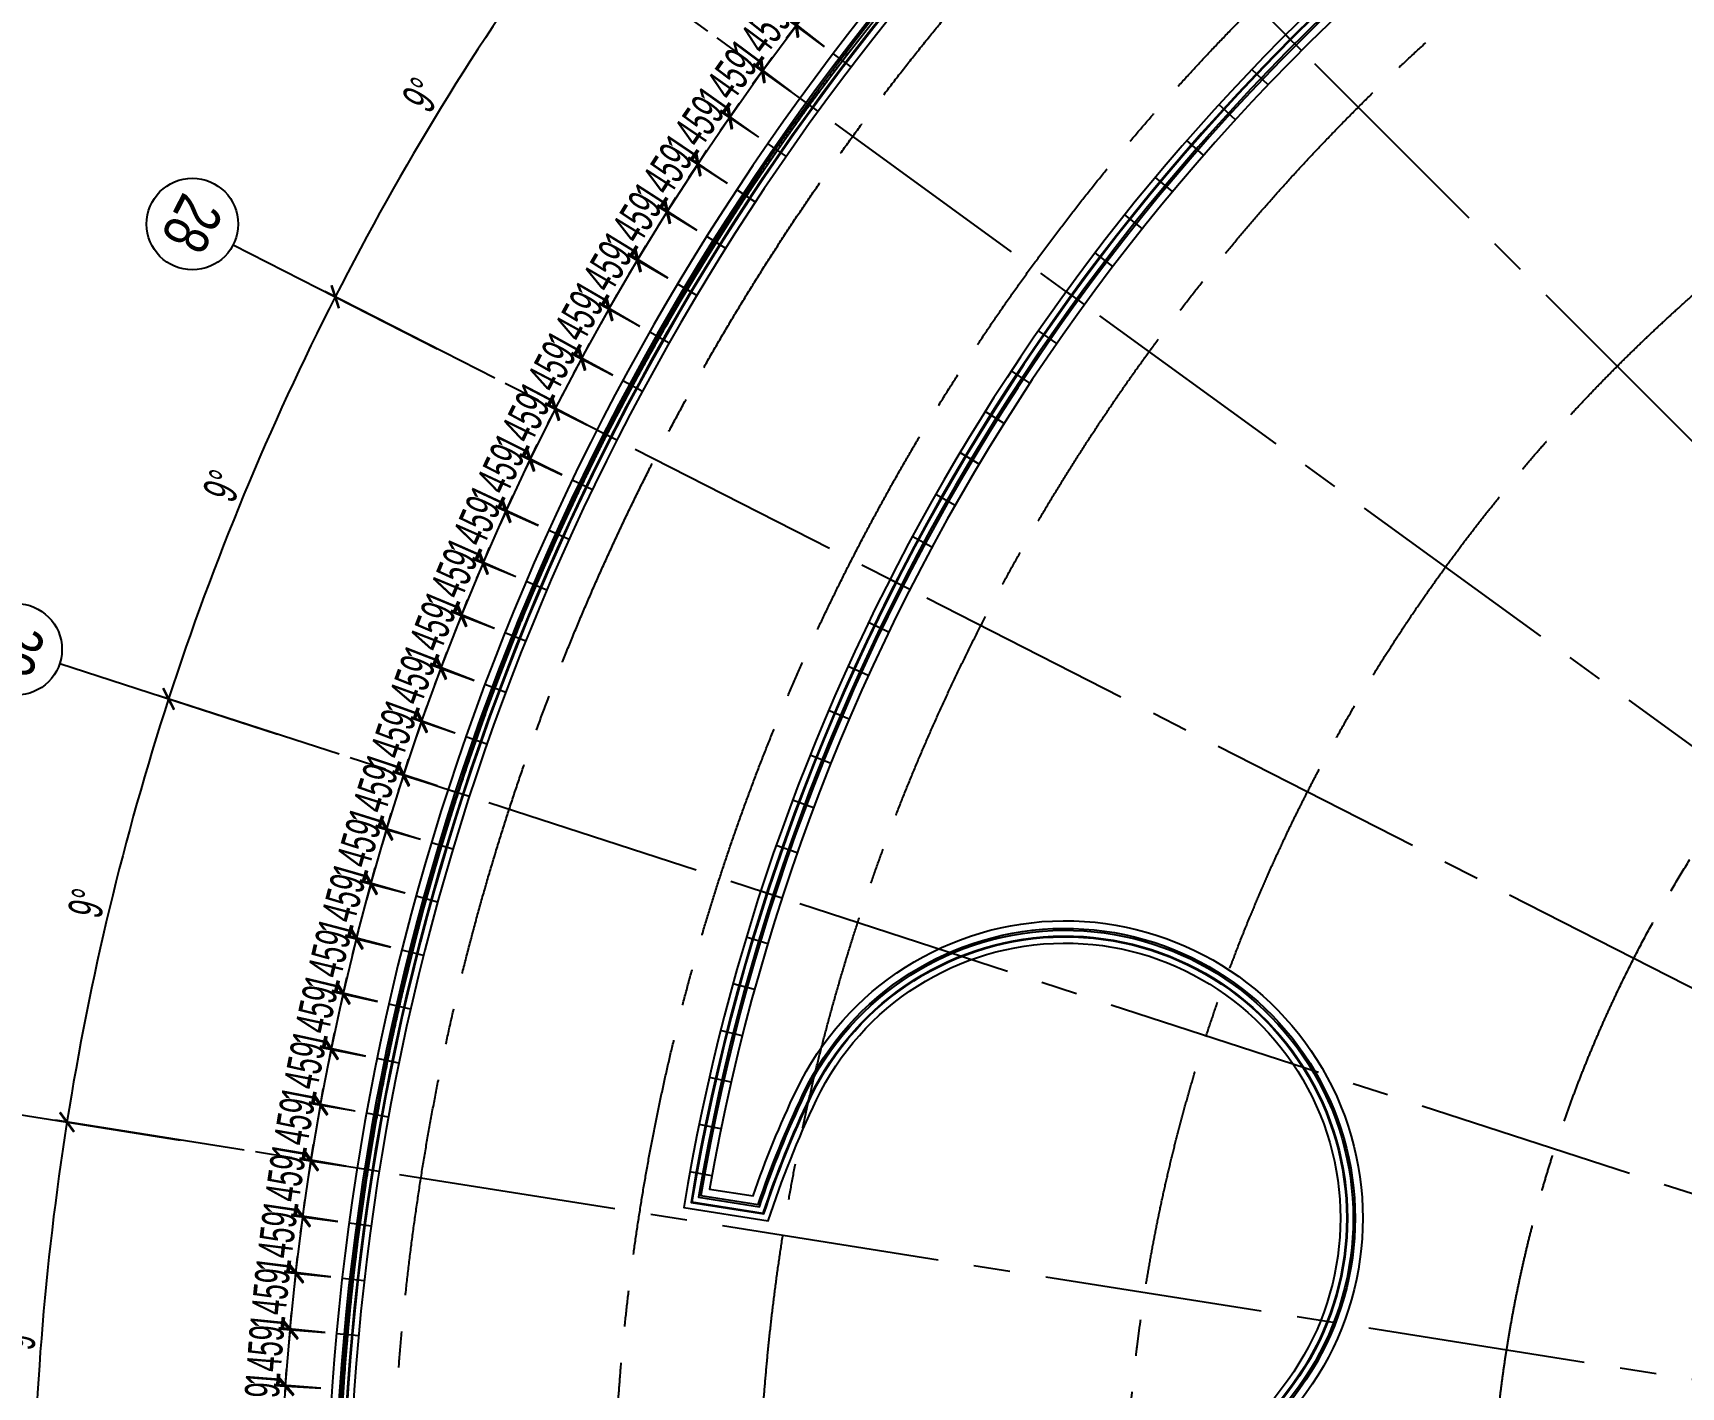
# Model space of a CAD drawing. Extents: x 104132 to 3338343, y -1228862 to 1409848.
# Drawn here: x 1172292 to 1215478, y 101156 to 136647 of the extents above; entities that cross this region are included whole.
import ezdxf
from ezdxf.enums import TextEntityAlignment as Align

# ---------------------------------------------------------------- set-up
doc = ezdxf.new("R2010")
doc.units = 0
doc.linetypes.add('CENTER', pattern=[50.8, 31.75, -6.35, 6.35, -6.35])
doc.linetypes.add('CENTER2', pattern=[28.575, 19.05, -3.175, 3.175, -3.175])
doc.layers.get('0').update_dxf_attribs({"color": 8})
doc.layers.get('Defpoints').update_dxf_attribs({"color": 8})
for name, color, linetype in [('#幕墙线-平面', 8, 'Continuous'), ('#标注', 8, 'Continuous'), ('#轴线', 8, 'CENTER2'), ('A-FLOR-UNDR', 8, 'Continuous'), ('DOTE', 8, 'CENTER')]:
    doc.layers.add(name, color=color, linetype=linetype)
doc.styles.add('JHZX', font='jrs.shx', dxfattribs={"width": 0.6, "bigfont": 'jhz.shx'})
doc.dimstyles.new('JZBZ-300', dxfattribs={"dimscale": 300, "dimtxt": 3, "dimasz": 1.5, "dimexe": 1, "dimexo": 1, "dimgap": 0.5, "dimtad": 1, "dimdec": 0, "dimdsep": 46, "dimtxsty": 'JHZX', "dimblk1": 'ARCHTICK', "dimblk2": 'ARCHTICK', "dimsah": 1, "dimcen": 0, "dimclrd": 1, "dimclre": 1, "dimclrt": 2, "dimadec": 3, "dimazin": 2, "dimtfac": 1, "dimtdec": 0, "dimtix": 1, "dimtmove": 0, "dimatfit": 3, "dimfxl": 1, "dimtolj": 1, "dimlwd": -1, "dimlwe": -1, "dimarcsym": 1})

# ---------------------------------------------------------------- blocks, each defined once
blk = doc.blocks.new('_ARCHTICK')
at = {"color": 0, "linetype": 'ByBlock', "const_width": 0.15}
blk.add_lwpolyline([(-0.5, -0.5), (0.5, 0.5)], dxfattribs=at)
blk = doc.blocks.new('*D30')
at = {"layer": '#标注', "color": 1, "ltscale": 300, "transparency": 16777216}
for p, q in [((523385, -99263), (519849, -95727)), ((516455, -107376), (512410, -104438))]:
    blk.add_line(p, q, dxfattribs=at)
blk.add_arc((571468, -147346), 72700, 135, 144, dxfattribs=at)
at = {"layer": 'Defpoints', "color": 0, "ltscale": 300, "transparency": 16777216}
for p in [(517441, -98700), (523597, -99475), (516697, -107553), (571468, -147346)]:
    blk.add_point(p, dxfattribs=at)
at = {"layer": '#标注', "color": 1, "ltscale": 300, "transparency": 16777216, "xscale": 450, "yscale": 450, "zscale": 450}
for p, rotation in [((520061, -95939), 44.99999999999975), ((512652, -104614), 233.9999999999976)]:
    blk.add_blockref('_ARCHTICK', p, dxfattribs=dict(at, rotation=rotation))
at = {"layer": '#标注', "color": 2, "ltscale": 300, "transparency": 16777216, "insert": (515730, -99741), "char_height": 900, "attachment_point": 5, "rotation": 49.5, "style": 'JHZX'}
blk.add_mtext('\\A1;9°', dxfattribs=at)
blk = doc.blocks.new('*D31')
at = {"layer": '#标注', "color": 1, "ltscale": 300, "transparency": 16777216}
for p, q in [((516455, -107376), (512410, -104438)), ((510879, -116475), (506424, -114205))]:
    blk.add_line(p, q, dxfattribs=at)
blk.add_arc((571468, -147346), 72700, 144, 153, dxfattribs=at)
at = {"layer": 'Defpoints', "color": 0, "ltscale": 300, "transparency": 16777216}
for p in [(510497, -107751), (516697, -107553), (511147, -116611), (571468, -147346)]:
    blk.add_point(p, dxfattribs=at)
at = {"layer": '#标注', "color": 1, "ltscale": 300, "transparency": 16777216, "xscale": 450, "yscale": 450, "zscale": 450}
for p, rotation in [((512652, -104614), 53.9999999999973), ((506692, -114341), 242.9999999999993)]:
    blk.add_blockref('_ARCHTICK', p, dxfattribs=dict(at, rotation=rotation))
at = {"layer": '#标注', "color": 2, "ltscale": 300, "transparency": 16777216, "insert": (508969, -109047), "char_height": 900, "attachment_point": 5, "rotation": 58.5, "style": 'JHZX'}
blk.add_mtext('\\A1;9°', dxfattribs=at)
blk = doc.blocks.new('*D32')
at = {"layer": '#标注', "color": 1, "ltscale": 300, "transparency": 16777216}
for p, q in [((510879, -116475), (506424, -114205)), ((506796, -126333), (502041, -124788))]:
    blk.add_line(p, q, dxfattribs=at)
blk.add_arc((571468, -147346), 72700, 153, 162, dxfattribs=at)
at = {"layer": 'Defpoints', "color": 0, "ltscale": 300, "transparency": 16777216}
for p in [(511147, -116611), (505053, -117776), (507081, -126425), (571468, -147346)]:
    blk.add_point(p, dxfattribs=at)
at = {"layer": '#标注', "color": 1, "ltscale": 300, "transparency": 16777216, "xscale": 450, "yscale": 450, "zscale": 450}
for p, rotation in [((506692, -114341), 62.99999999999964), ((502326, -124880), 251.9999999999995)]:
    blk.add_blockref('_ARCHTICK', p, dxfattribs=dict(at, rotation=rotation))
at = {"layer": '#标注', "color": 2, "ltscale": 300, "transparency": 16777216, "insert": (503747, -119295), "char_height": 900, "attachment_point": 5, "rotation": 67.5, "style": 'JHZX'}
blk.add_mtext('\\A1;9°', dxfattribs=at)
blk = doc.blocks.new('*D33')
at = {"layer": '#标注', "color": 1, "ltscale": 300, "transparency": 16777216}
for p, q in [((506796, -126333), (502041, -124788)), ((504305, -136708), (499367, -135926))]:
    blk.add_line(p, q, dxfattribs=at)
blk.add_arc((571468, -147346), 72700, 162, 171, dxfattribs=at)
at = {"layer": 'Defpoints', "color": 0, "ltscale": 300, "transparency": 16777216}
for p in [(507081, -126425), (501245, -128530), (504601, -136755), (571468, -147346)]:
    blk.add_point(p, dxfattribs=at)
at = {"layer": '#标注', "color": 1, "ltscale": 300, "transparency": 16777216, "xscale": 450, "yscale": 450, "zscale": 450}
for p, rotation in [((502326, -124880), 71.99999999999929), ((499663, -135973), 261.0000000000004)]:
    blk.add_blockref('_ARCHTICK', p, dxfattribs=dict(at, rotation=rotation))
at = {"layer": '#标注', "color": 2, "ltscale": 300, "transparency": 16777216, "insert": (500193, -130234), "char_height": 900, "attachment_point": 5, "rotation": 76.5, "style": 'JHZX'}
blk.add_mtext('\\A1;9°', dxfattribs=at)
blk = doc.blocks.new('*D34')
at = {"layer": '#标注', "color": 1, "ltscale": 300, "transparency": 16777216}
for p, q in [((504305, -136708), (499367, -135926)), ((503468, -147346), (498468, -147346))]:
    blk.add_line(p, q, dxfattribs=at)
blk.add_arc((571468, -147346), 72700, 171, 180, dxfattribs=at)
at = {"layer": 'Defpoints', "color": 0, "ltscale": 300, "transparency": 16777216}
for p in [(504601, -136755), (499166, -139747), (503768, -147346), (571468, -147346)]:
    blk.add_point(p, dxfattribs=at)
at = {"layer": '#标注', "color": 1, "ltscale": 300, "transparency": 16777216, "xscale": 450, "yscale": 450, "zscale": 450}
for p, rotation in [((499663, -135973), 81.00000000000038), ((498768, -147346), 270.0000000000004)]:
    blk.add_blockref('_ARCHTICK', p, dxfattribs=dict(at, rotation=rotation))
at = {"layer": '#标注', "color": 2, "ltscale": 300, "transparency": 16777216, "insert": (498394, -141595), "char_height": 900, "attachment_point": 5, "rotation": 85.5, "style": 'JHZX'}
blk.add_mtext('\\A1;9°', dxfattribs=at)
blk = doc.blocks.new('*U1046')
blk.add_line((0, -20), (0, 0))
blk.add_circle((0, -24), 4)
at = {"style": 'JHZX', "width": 0.75}
blk.add_attdef('AXES', text='', height=4, dxfattribs=at).set_placement((0, -24), align=Align.MIDDLE_CENTER)
blk = doc.blocks.new('QWEAFSD')
at = {"layer": '#幕墙线-平面', "ltscale": 300}
for p, q in [((133365, 526640), (132951, 527053)), ((132489, 525745), (132066, 526149)), ((131634, 524830), (131202, 525225)), ((130800, 523896), (130359, 524281)), ((129987, 522944), (129537, 523319)), ((129195, 521974), (128738, 522339)), ((128425, 520986), (127960, 521341)), ((127678, 519982), (127205, 520325)), ((126953, 518960), (126473, 519294)), ((126252, 517923), (125764, 518246)), ((125574, 516871), (125079, 517182)), ((124920, 515803), (124417, 516103)), ((124290, 514721), (123781, 515010)), ((123684, 513625), (123169, 513902)), ((123103, 512516), (122582, 512781)), ((122547, 511394), (122020, 511648)), ((122016, 510260), (121484, 510502)), ((121511, 509114), (120974, 509344)), ((121032, 507957), (120489, 508175)), ((120579, 506790), (120031, 506995)), ((120152, 505613), (119600, 505806)), ((119752, 504426), (119196, 504607)), ((119379, 503231), (118818, 503400)), ((119032, 502028), (118468, 502184)), ((118712, 500817), (118145, 500960)), ((118420, 499600), (117850, 499730)), ((118155, 498376), (117582, 498493)), ((117918, 497147), (117342, 497251))]:
    blk.add_line(p, q, dxfattribs=at)
for points in [[(121571, 526205), (121106, 526560)], [(120708, 525045), (120235, 525389)], [(119872, 523867), (119391, 524200)], [(119062, 522669), (118574, 522992)], [(118279, 521454), (117784, 521765)], [(117524, 520222), (117022, 520522)], [(116797, 518973), (116288, 519261)], [(116098, 517707), (115582, 517985)], [(115427, 516427), (114906, 516693)], [(114785, 515132), (114258, 515386)], [(114173, 513823), (113640, 514065)], [(113590, 512500), (113052, 512730)], [(113037, 511165), (112494, 511382)], [(112514, 509817), (111966, 510023)], [(112021, 508458), (111469, 508651)], [(111559, 507089), (111002, 507269)], [(111128, 505709), (110567, 505877)], [(110727, 504320), (110164, 504476)], [(110359, 502922), (109791, 503065)], [(110021, 501517), (109451, 501647)], [(109715, 500104), (109142, 500222)], [(109441, 498685), (108866, 498789)], [(109199, 497260), (108621, 497351)], [(108989, 495830), (108409, 495908)], [(108811, 494395), (108230, 494461)], [(108665, 492957), (108083, 493010)]]:
    blk.add_lwpolyline(points, dxfattribs=at)
at = {"layer": 'A-FLOR-UNDR', "ltscale": 5}
for points in [[(142563, 534067, 0.209087), (117856, 496800), (118994, 496620, -0.02773), (120130, 499389, -1.115363), (133321, 491235, 0.279733), (131721, 477631, -0.912771), (122385, 472291, -0.058278), (119409, 477812), (117856, 477566, 0.0596), (121675, 464873, 0.0596)], [(140707, 533329, 0.201979), (117370, 496452), (119278, 496150, -0.031036), (120509, 499208, -1.115363), (132990, 491494, 0.279733), (131339, 477456, -0.912771), (122729, 472531, -0.061447), (119678, 478280), (117370, 477915, 0.061505), (121290, 464705, 0.061505)], [(140719, 533312, 0.201886), (117393, 496468), (119264, 496172, -0.030877), (120491, 499216, -1.115363), (133005, 491481, 0.279733), (131357, 477465, -0.912771), (122713, 472520, -0.061294), (119665, 478258), (117393, 477898, 0.061415), (121309, 464713, 0.061415)], [(140833, 533148, 0.200948), (117624, 496634), (119129, 496396, -0.029292), (120310, 499303, -1.115363), (133163, 491358, 0.279733), (131539, 477548, -0.912771), (122549, 472405, -0.059776), (119537, 478035), (117624, 477732, 0.060511), (121492, 464793)], [(140357, 532874, 0.198644), (117567, 496593), (119162, 496340, -0.029686), (120355, 499281, -1.115363), (133124, 491389, 0.279733), (131494, 477527, -0.912771), (122590, 472434, -0.060154), (119569, 478091), (117567, 477774, 0.060737), (121446, 464773)], [(137102, 530812, 0.182509), (117180, 496315), (119391, 495965, -0.032362), (120658, 499137, -1.115363), (132859, 491595, 0.279733), (131189, 477388, -0.912771), (122865, 472626, -0.062718), (119784, 478464), (117180, 478052, 0.062246), (121139, 464639)]]:
    blk.add_lwpolyline(points, format="xyb", dxfattribs=at)
for radius, start, end in [(65000, 322.26362, 202.58664), (64800, 322.26362, 202.00419), (64750, 322.26362, 201.83199), (64600, 322.26362, 201.19687), (64580, 322.26362, 201.09026), (64415, 322.26362, 200.57143), (55800, 170.3839, 170.3872)]:
    blk.add_arc((172821, 487183), radius, start, end, dxfattribs=at)
blk = doc.blocks.new('*D279')
at = {"layer": '#标注', "color": 1, "ltscale": 300, "transparency": 16777216}
for p, q in [((321086, -295684), (321112, -295235)), ((322010, -295736), (320787, -295667)), ((321005, -297140), (321086, -295684)), ((321928, -297192), (320705, -297123)), ((321005, -297140), (320979, -297590))]:
    blk.add_line(p, q, dxfattribs=at)
at = {"layer": 'Defpoints', "color": 0, "ltscale": 300, "transparency": 16777216}
for p in [(321086, -295684), (322310, -295753), (322228, -297209)]:
    blk.add_point(p, dxfattribs=at)
at = {"layer": '#标注', "color": 1, "ltscale": 300, "transparency": 16777216, "xscale": 450, "yscale": 450, "zscale": 450}
for p, rotation in [((321086, -295684), 266.7857142856864), ((321005, -297140), 86.78571428568641)]:
    blk.add_blockref('_ARCHTICK', p, dxfattribs=dict(at, rotation=rotation))
at = {"layer": '#标注', "color": 2, "ltscale": 300, "transparency": 16777216, "insert": (320446, -296378), "char_height": 900, "attachment_point": 5, "rotation": 86.7857, "style": 'JHZX'}
blk.add_mtext('\\A1;1459', dxfattribs=at)
blk = doc.blocks.new('*D280')
at = {"layer": '#标注', "color": 1, "ltscale": 300, "transparency": 16777216}
for p, q in [((321203, -294202), (321238, -293754)), ((322125, -294275), (320904, -294179)), ((321088, -295657), (321203, -294202)), ((322011, -295729), (320789, -295633)), ((321088, -295657), (321053, -296105))]:
    blk.add_line(p, q, dxfattribs=at)
at = {"layer": 'Defpoints', "color": 0, "ltscale": 300, "transparency": 16777216}
for p in [(321203, -294202), (322424, -294299), (322310, -295753)]:
    blk.add_point(p, dxfattribs=at)
at = {"layer": '#标注', "color": 1, "ltscale": 300, "transparency": 16777216, "xscale": 450, "yscale": 450, "zscale": 450}
for p, rotation in [((321203, -294202), 265.4999999999882), ((321088, -295657), 85.49999999998828)]:
    blk.add_blockref('_ARCHTICK', p, dxfattribs=dict(at, rotation=rotation))
at = {"layer": '#标注', "color": 2, "ltscale": 300, "transparency": 16777216, "insert": (320547, -294882), "char_height": 900, "attachment_point": 5, "rotation": 85.5, "style": 'JHZX'}
blk.add_mtext('\\A1;1459', dxfattribs=at)
blk = doc.blocks.new('*D281')
at = {"layer": '#标注', "color": 1, "ltscale": 300, "transparency": 16777216}
for p, q in [((321352, -292724), (321398, -292276)), ((322273, -292817), (321054, -292694)), ((321205, -294175), (321352, -292724)), ((322126, -294268), (320907, -294145)), ((321205, -294175), (321160, -294623))]:
    blk.add_line(p, q, dxfattribs=at)
at = {"layer": 'Defpoints', "color": 0, "ltscale": 300, "transparency": 16777216}
for p in [(321352, -292724), (322571, -292847), (322424, -294299)]:
    blk.add_point(p, dxfattribs=at)
at = {"layer": '#标注', "color": 1, "ltscale": 300, "transparency": 16777216, "xscale": 450, "yscale": 450, "zscale": 450}
for p, rotation in [((321352, -292724), 264.2142857142666), ((321205, -294175), 84.21428571426664)]:
    blk.add_blockref('_ARCHTICK', p, dxfattribs=dict(at, rotation=rotation))
at = {"layer": '#标注', "color": 2, "ltscale": 300, "transparency": 16777216, "insert": (320682, -293389), "char_height": 900, "attachment_point": 5, "rotation": 84.2143, "style": 'JHZX'}
blk.add_mtext('\\A1;1459', dxfattribs=at)
blk = doc.blocks.new('*D282')
at = {"layer": '#标注', "color": 1, "ltscale": 300, "transparency": 16777216}
for p, q in [((321535, -291249), (321590, -290803)), ((322453, -291363), (321237, -291212)), ((321355, -292697), (321535, -291249)), ((322273, -292811), (321058, -292660)), ((321355, -292697), (321300, -293143))]:
    blk.add_line(p, q, dxfattribs=at)
at = {"layer": 'Defpoints', "color": 0, "ltscale": 300, "transparency": 16777216}
for p in [(321535, -291249), (322751, -291400), (322571, -292847)]:
    blk.add_point(p, dxfattribs=at)
at = {"layer": '#标注', "color": 1, "ltscale": 300, "transparency": 16777216, "xscale": 450, "yscale": 450, "zscale": 450}
for p, rotation in [((321535, -291249), 262.9285714285534), ((321355, -292697), 82.92857142855338)]:
    blk.add_blockref('_ARCHTICK', p, dxfattribs=dict(at, rotation=rotation))
at = {"layer": '#标注', "color": 2, "ltscale": 300, "transparency": 16777216, "insert": (320850, -291899), "char_height": 900, "attachment_point": 5, "rotation": 82.9286, "style": 'JHZX'}
blk.add_mtext('\\A1;1459', dxfattribs=at)
blk = doc.blocks.new('*D283')
at = {"layer": '#标注', "color": 1, "ltscale": 300, "transparency": 16777216}
for p, q in [((321750, -289779), (321816, -289334)), ((322666, -289913), (321454, -289735)), ((321538, -291222), (321750, -289779)), ((322454, -291356), (321242, -291178)), ((321538, -291222), (321473, -291667))]:
    blk.add_line(p, q, dxfattribs=at)
at = {"layer": 'Defpoints', "color": 0, "ltscale": 300, "transparency": 16777216}
for p in [(321750, -289779), (322963, -289957), (322751, -291400)]:
    blk.add_point(p, dxfattribs=at)
at = {"layer": '#标注', "color": 1, "ltscale": 300, "transparency": 16777216, "xscale": 450, "yscale": 450, "zscale": 450}
for p, rotation in [((321750, -289779), 261.6428571428289), ((321538, -291222), 81.6428571428288)]:
    blk.add_blockref('_ARCHTICK', p, dxfattribs=dict(at, rotation=rotation))
at = {"layer": '#标注', "color": 2, "ltscale": 300, "transparency": 16777216, "insert": (321051, -290413), "char_height": 900, "attachment_point": 5, "rotation": 81.6429, "style": 'JHZX'}
blk.add_mtext('\\A1;1459', dxfattribs=at)
blk = doc.blocks.new('*D284')
at = {"layer": '#标注', "color": 1, "ltscale": 300, "transparency": 16777216}
for p, q in [((321999, -288314), (322074, -287870)), ((322911, -288469), (321703, -288263)), ((321755, -289752), (321999, -288314)), ((322667, -289907), (321459, -289701)), ((321755, -289752), (321679, -290195))]:
    blk.add_line(p, q, dxfattribs=at)
at = {"layer": 'Defpoints', "color": 0, "ltscale": 300, "transparency": 16777216}
for p in [(321999, -288314), (323207, -288519), (322963, -289957)]:
    blk.add_point(p, dxfattribs=at)
at = {"layer": '#标注', "color": 1, "ltscale": 300, "transparency": 16777216, "xscale": 450, "yscale": 450, "zscale": 450}
for p, rotation in [((321999, -288314), 260.3571428571193), ((321755, -289752), 80.35714285711931)]:
    blk.add_blockref('_ARCHTICK', p, dxfattribs=dict(at, rotation=rotation))
at = {"layer": '#标注', "color": 2, "ltscale": 300, "transparency": 16777216, "insert": (321285, -288932), "char_height": 900, "attachment_point": 5, "rotation": 80.3571, "style": 'JHZX'}
blk.add_mtext('\\A1;1459', dxfattribs=at)
blk = doc.blocks.new('*D285')
at = {"layer": '#标注', "color": 1, "ltscale": 300, "transparency": 16777216}
for p, q in [((322281, -286855), (322366, -286413)), ((323189, -287030), (321986, -286798)), ((322004, -288287), (322281, -286855)), ((322913, -288462), (321709, -288230)), ((322004, -288287), (321919, -288729))]:
    blk.add_line(p, q, dxfattribs=at)
at = {"layer": 'Defpoints', "color": 0, "ltscale": 300, "transparency": 16777216}
for p in [(322281, -286855), (323484, -287087), (323207, -288519)]:
    blk.add_point(p, dxfattribs=at)
at = {"layer": '#标注', "color": 1, "ltscale": 300, "transparency": 16777216, "xscale": 450, "yscale": 450, "zscale": 450}
for p, rotation in [((322281, -286855), 259.0714285714124), ((322004, -288287), 79.07142857141238)]:
    blk.add_blockref('_ARCHTICK', p, dxfattribs=dict(at, rotation=rotation))
at = {"layer": '#标注', "color": 2, "ltscale": 300, "transparency": 16777216, "insert": (321553, -287457), "char_height": 900, "attachment_point": 5, "rotation": 79.0714, "style": 'JHZX'}
blk.add_mtext('\\A1;1459', dxfattribs=at)
blk = doc.blocks.new('*D286')
at = {"layer": '#标注', "color": 1, "ltscale": 300, "transparency": 16777216}
for p, q in [((322595, -285402), (322690, -284962)), ((322286, -286828), (322595, -285402)), ((323499, -285598), (322301, -285339)), ((323190, -287023), (321993, -286764)), ((322286, -286828), (322191, -287267))]:
    blk.add_line(p, q, dxfattribs=at)
at = {"layer": 'Defpoints', "color": 0, "ltscale": 300, "transparency": 16777216}
for p in [(322595, -285402), (323792, -285661), (323484, -287087)]:
    blk.add_point(p, dxfattribs=at)
at = {"layer": '#标注', "color": 1, "ltscale": 300, "transparency": 16777216, "xscale": 450, "yscale": 450, "zscale": 450}
for p, rotation in [((322595, -285402), 257.7857142856933), ((322286, -286828), 77.7857142856933)]:
    blk.add_blockref('_ARCHTICK', p, dxfattribs=dict(at, rotation=rotation))
at = {"layer": '#标注', "color": 2, "ltscale": 300, "transparency": 16777216, "insert": (321854, -285988), "char_height": 900, "attachment_point": 5, "rotation": 77.7857, "style": 'JHZX'}
blk.add_mtext('\\A1;1459', dxfattribs=at)
blk = doc.blocks.new('*D287')
at = {"layer": '#标注', "color": 1, "ltscale": 300, "transparency": 16777216}
for p, q in [((322941, -283957), (323046, -283519)), ((322601, -285375), (322941, -283957)), ((323841, -284173), (322650, -283887)), ((323500, -285591), (322309, -285305)), ((322601, -285375), (322496, -285813))]:
    blk.add_line(p, q, dxfattribs=at)
at = {"layer": 'Defpoints', "color": 0, "ltscale": 300, "transparency": 16777216}
for p in [(322941, -283957), (324133, -284243), (323792, -285661)]:
    blk.add_point(p, dxfattribs=at)
at = {"layer": '#标注', "color": 1, "ltscale": 300, "transparency": 16777216, "xscale": 450, "yscale": 450, "zscale": 450}
for p, rotation in [((322941, -283957), 256.4999999999831), ((322601, -285375), 76.49999999998302)]:
    blk.add_blockref('_ARCHTICK', p, dxfattribs=dict(at, rotation=rotation))
at = {"layer": '#标注', "color": 2, "ltscale": 300, "transparency": 16777216, "insert": (322188, -284526), "char_height": 900, "attachment_point": 5, "rotation": 76.5, "style": 'JHZX'}
blk.add_mtext('\\A1;1459', dxfattribs=at)
blk = doc.blocks.new('*D288')
at = {"layer": '#标注', "color": 1, "ltscale": 300, "transparency": 16777216}
for p, q in [((323320, -282520), (323435, -282085)), ((322948, -283930), (323320, -282520)), ((324215, -282756), (323030, -282444)), ((323843, -284166), (322658, -283854)), ((322948, -283930), (322833, -284365))]:
    blk.add_line(p, q, dxfattribs=at)
at = {"layer": 'Defpoints', "color": 0, "ltscale": 300, "transparency": 16777216}
for p in [(323320, -282520), (324505, -282833), (324133, -284243)]:
    blk.add_point(p, dxfattribs=at)
at = {"layer": '#标注', "color": 1, "ltscale": 300, "transparency": 16777216, "xscale": 450, "yscale": 450, "zscale": 450}
for p, rotation in [((323320, -282520), 255.2142857142716), ((322948, -283930), 75.21428571427154)]:
    blk.add_blockref('_ARCHTICK', p, dxfattribs=dict(at, rotation=rotation))
at = {"layer": '#标注', "color": 2, "ltscale": 300, "transparency": 16777216, "insert": (322554, -283072), "char_height": 900, "attachment_point": 5, "rotation": 75.2143, "style": 'JHZX'}
blk.add_mtext('\\A1;1459', dxfattribs=at)
blk = doc.blocks.new('*D289')
at = {"layer": '#标注', "color": 1, "ltscale": 300, "transparency": 16777216}
for p, q in [((323731, -281092), (323856, -280660)), ((323328, -282494), (323731, -281092)), ((324620, -281348), (323443, -281009)), ((324217, -282750), (323039, -282411)), ((323328, -282494), (323203, -282926))]:
    blk.add_line(p, q, dxfattribs=at)
at = {"layer": 'Defpoints', "color": 0, "ltscale": 300, "transparency": 16777216}
for p in [(323731, -281092), (324909, -281431), (324505, -282833)]:
    blk.add_point(p, dxfattribs=at)
at = {"layer": '#标注', "color": 1, "ltscale": 300, "transparency": 16777216, "xscale": 450, "yscale": 450, "zscale": 450}
for p, rotation in [((323731, -281092), 253.9285714285494), ((323328, -282494), 73.92857142854942)]:
    blk.add_blockref('_ARCHTICK', p, dxfattribs=dict(at, rotation=rotation))
at = {"layer": '#标注', "color": 2, "ltscale": 300, "transparency": 16777216, "insert": (322953, -281627), "char_height": 900, "attachment_point": 5, "rotation": 73.9286, "style": 'JHZX'}
blk.add_mtext('\\A1;1459', dxfattribs=at)
blk = doc.blocks.new('*D91')
at = {"layer": '#标注', "color": 1, "ltscale": 300, "transparency": 16777216}
for p, q in [((324174, -279674), (324309, -279244)), ((323739, -281066), (324174, -279674)), ((325057, -279950), (323888, -279584)), ((324622, -281342), (323453, -280976)), ((323739, -281066), (323605, -281495))]:
    blk.add_line(p, q, dxfattribs=at)
at = {"layer": 'Defpoints', "color": 0, "ltscale": 300, "transparency": 16777216}
for p in [(324174, -279674), (325344, -280039), (324909, -281431)]:
    blk.add_point(p, dxfattribs=at)
at = {"layer": '#标注', "color": 1, "ltscale": 300, "transparency": 16777216, "xscale": 450, "yscale": 450, "zscale": 450}
for p, rotation in [((324174, -279674), 252.6428571428378), ((323739, -281066), 72.64285714283785)]:
    blk.add_blockref('_ARCHTICK', p, dxfattribs=dict(at, rotation=rotation))
at = {"layer": '#标注', "color": 2, "ltscale": 300, "transparency": 16777216, "insert": (323384, -280191), "char_height": 900, "attachment_point": 5, "rotation": 72.6429, "style": 'JHZX'}
blk.add_mtext('\\A1;1459', dxfattribs=at)
blk = doc.blocks.new('*D92')
at = {"layer": '#标注', "color": 1, "ltscale": 300, "transparency": 16777216}
for p, q in [((324649, -278265), (324793, -277839)), ((324183, -279647), (324649, -278265)), ((325526, -278561), (324365, -278169)), ((325060, -279943), (323899, -279551)), ((324183, -279647), (324039, -280074))]:
    blk.add_line(p, q, dxfattribs=at)
at = {"layer": 'Defpoints', "color": 0, "ltscale": 300, "transparency": 16777216}
for p in [(324649, -278265), (325810, -278657), (325344, -280039)]:
    blk.add_point(p, dxfattribs=at)
at = {"layer": '#标注', "color": 1, "ltscale": 300, "transparency": 16777216, "xscale": 450, "yscale": 450, "zscale": 450}
for p, rotation in [((324649, -278265), 251.3571428571244), ((324183, -279647), 71.35714285712439)]:
    blk.add_blockref('_ARCHTICK', p, dxfattribs=dict(at, rotation=rotation))
at = {"layer": '#标注', "color": 2, "ltscale": 300, "transparency": 16777216, "insert": (323847, -278765), "char_height": 900, "attachment_point": 5, "rotation": 71.3571, "style": 'JHZX'}
blk.add_mtext('\\A1;1459', dxfattribs=at)
blk = doc.blocks.new('*D93')
at = {"layer": '#标注', "color": 1, "ltscale": 300, "transparency": 16777216}
for p, q in [((326025, -277184), (324873, -276766)), ((325155, -276868), (325309, -276445)), ((324658, -278239), (325155, -276868)), ((325528, -278555), (324376, -278137)), ((324658, -278239), (324505, -278662))]:
    blk.add_line(p, q, dxfattribs=at)
at = {"layer": 'Defpoints', "color": 0, "ltscale": 300, "transparency": 16777216}
for p in [(325155, -276868), (326307, -277286), (325810, -278657)]:
    blk.add_point(p, dxfattribs=at)
at = {"layer": '#标注', "color": 1, "ltscale": 300, "transparency": 16777216, "xscale": 450, "yscale": 450, "zscale": 450}
for p, rotation in [((325155, -276868), 250.0714285714111), ((324658, -278239), 70.07142857141115)]:
    blk.add_blockref('_ARCHTICK', p, dxfattribs=dict(at, rotation=rotation))
at = {"layer": '#标注', "color": 2, "ltscale": 300, "transparency": 16777216, "insert": (324343, -277349), "char_height": 900, "attachment_point": 5, "rotation": 70.0714, "style": 'JHZX'}
blk.add_mtext('\\A1;1459', dxfattribs=at)
blk = doc.blocks.new('*D94')
at = {"layer": '#标注', "color": 1, "ltscale": 300, "transparency": 16777216}
for p, q in [((325693, -275483), (325856, -275063)), ((325165, -276842), (325693, -275483)), ((326555, -275818), (325413, -275374)), ((326028, -277177), (324885, -276734)), ((325165, -276842), (325002, -277262))]:
    blk.add_line(p, q, dxfattribs=at)
at = {"layer": 'Defpoints', "color": 0, "ltscale": 300, "transparency": 16777216}
for p in [(325693, -275483), (326835, -275926), (326307, -277286)]:
    blk.add_point(p, dxfattribs=at)
at = {"layer": '#标注', "color": 1, "ltscale": 300, "transparency": 16777216, "xscale": 450, "yscale": 450, "zscale": 450}
for p, rotation in [((325693, -275483), 248.7857142856969), ((325165, -276842), 68.78571428569694)]:
    blk.add_blockref('_ARCHTICK', p, dxfattribs=dict(at, rotation=rotation))
at = {"layer": '#标注', "color": 2, "ltscale": 300, "transparency": 16777216, "insert": (324870, -275945), "char_height": 900, "attachment_point": 5, "rotation": 68.7857, "style": 'JHZX'}
blk.add_mtext('\\A1;1459', dxfattribs=at)
blk = doc.blocks.new('*D95')
at = {"layer": '#标注', "color": 1, "ltscale": 300, "transparency": 16777216}
for p, q in [((326261, -274110), (326433, -273694)), ((325703, -275457), (326261, -274110)), ((327116, -274464), (325984, -273995)), ((326558, -275811), (325426, -275342)), ((325703, -275457), (325531, -275873))]:
    blk.add_line(p, q, dxfattribs=at)
at = {"layer": 'Defpoints', "color": 0, "ltscale": 300, "transparency": 16777216}
for p in [(326261, -274110), (327393, -274579), (326835, -275926)]:
    blk.add_point(p, dxfattribs=at)
at = {"layer": '#标注', "color": 1, "ltscale": 300, "transparency": 16777216, "xscale": 450, "yscale": 450, "zscale": 450}
for p, rotation in [((326261, -274110), 247.4999999999907), ((325703, -275457), 67.49999999999072)]:
    blk.add_blockref('_ARCHTICK', p, dxfattribs=dict(at, rotation=rotation))
at = {"layer": '#标注', "color": 2, "ltscale": 300, "transparency": 16777216, "insert": (325428, -274554), "char_height": 900, "attachment_point": 5, "rotation": 67.5, "style": 'JHZX'}
blk.add_mtext('\\A1;1459', dxfattribs=at)
blk = doc.blocks.new('*D96')
at = {"layer": '#标注', "color": 1, "ltscale": 300, "transparency": 16777216}
for p, q in [((326860, -272750), (327042, -272338)), ((326272, -274084), (326860, -272750)), ((327707, -273123), (326586, -272629)), ((327119, -274458), (325997, -273963)), ((326272, -274084), (326090, -274496))]:
    blk.add_line(p, q, dxfattribs=at)
at = {"layer": 'Defpoints', "color": 0, "ltscale": 300, "transparency": 16777216}
for p in [(326860, -272750), (327981, -273244), (327393, -274579)]:
    blk.add_point(p, dxfattribs=at)
at = {"layer": '#标注', "color": 1, "ltscale": 300, "transparency": 16777216, "xscale": 450, "yscale": 450, "zscale": 450}
for p, rotation in [((326860, -272750), 246.214285714266), ((326272, -274084), 66.21428571426597)]:
    blk.add_blockref('_ARCHTICK', p, dxfattribs=dict(at, rotation=rotation))
at = {"layer": '#标注', "color": 2, "ltscale": 300, "transparency": 16777216, "insert": (326017, -273175), "char_height": 900, "attachment_point": 5, "rotation": 66.2143, "style": 'JHZX'}
blk.add_mtext('\\A1;1459', dxfattribs=at)
blk = doc.blocks.new('*D97')
at = {"layer": '#标注', "color": 1, "ltscale": 300, "transparency": 16777216}
for p, q in [((327490, -271404), (327680, -270996)), ((326872, -272725), (327490, -271404)), ((328328, -271796), (327218, -271276)), ((327710, -273117), (326600, -272598)), ((326872, -272725), (326681, -273132))]:
    blk.add_line(p, q, dxfattribs=at)
at = {"layer": 'Defpoints', "color": 0, "ltscale": 300, "transparency": 16777216}
for p in [(327490, -271404), (328600, -271923), (327981, -273244)]:
    blk.add_point(p, dxfattribs=at)
at = {"layer": '#标注', "color": 1, "ltscale": 300, "transparency": 16777216, "xscale": 450, "yscale": 450, "zscale": 450}
for p, rotation in [((327490, -271404), 244.9285714285524), ((326872, -272725), 64.92857142855242)]:
    blk.add_blockref('_ARCHTICK', p, dxfattribs=dict(at, rotation=rotation))
at = {"layer": '#标注', "color": 2, "ltscale": 300, "transparency": 16777216, "insert": (326637, -271810), "char_height": 900, "attachment_point": 5, "rotation": 64.9286, "style": 'JHZX'}
blk.add_mtext('\\A1;1459', dxfattribs=at)
blk = doc.blocks.new('*D98')
at = {"layer": '#标注', "color": 1, "ltscale": 300, "transparency": 16777216}
for p, q in [((328149, -270072), (328349, -269669)), ((327502, -271379), (328149, -270072)), ((328978, -270483), (327880, -269939)), ((328331, -271790), (327233, -271246)), ((327502, -271379), (327302, -271782))]:
    blk.add_line(p, q, dxfattribs=at)
at = {"layer": 'Defpoints', "color": 0, "ltscale": 300, "transparency": 16777216}
for p in [(328149, -270072), (329247, -270616), (328600, -271923)]:
    blk.add_point(p, dxfattribs=at)
at = {"layer": '#标注', "color": 1, "ltscale": 300, "transparency": 16777216, "xscale": 450, "yscale": 450, "zscale": 450}
for p, rotation in [((328149, -270072), 243.6428571428408), ((327502, -271379), 63.64285714284077)]:
    blk.add_blockref('_ARCHTICK', p, dxfattribs=dict(at, rotation=rotation))
at = {"layer": '#标注', "color": 2, "ltscale": 300, "transparency": 16777216, "insert": (327288, -270459), "char_height": 900, "attachment_point": 5, "rotation": 63.6429, "style": 'JHZX'}
blk.add_mtext('\\A1;1459', dxfattribs=at)
blk = doc.blocks.new('*D99')
at = {"layer": '#标注', "color": 1, "ltscale": 300, "transparency": 16777216}
for p, q in [((329658, -269185), (328573, -268616)), ((328838, -268755), (329047, -268357)), ((328162, -270047), (328838, -268755)), ((328981, -270477), (327896, -269908)), ((328162, -270047), (327953, -270446))]:
    blk.add_line(p, q, dxfattribs=at)
at = {"layer": 'Defpoints', "color": 0, "ltscale": 300, "transparency": 16777216}
for p in [(328838, -268755), (329924, -269324), (329247, -270616)]:
    blk.add_point(p, dxfattribs=at)
at = {"layer": '#标注', "color": 1, "ltscale": 300, "transparency": 16777216, "xscale": 450, "yscale": 450, "zscale": 450}
for p, rotation in [((328838, -268755), 242.3571428571283), ((328162, -270047), 62.35714285712825)]:
    blk.add_blockref('_ARCHTICK', p, dxfattribs=dict(at, rotation=rotation))
at = {"layer": '#标注', "color": 2, "ltscale": 300, "transparency": 16777216, "insert": (327968, -269123), "char_height": 900, "attachment_point": 5, "rotation": 62.3571, "style": 'JHZX'}
blk.add_mtext('\\A1;1459', dxfattribs=at)
blk = doc.blocks.new('*D100')
at = {"layer": '#标注', "color": 1, "ltscale": 300, "transparency": 16777216}
for p, q in [((330367, -267902), (329294, -267309)), ((329557, -267454), (329775, -267061)), ((328851, -268731), (329557, -267454)), ((329661, -269179), (328589, -268586)), ((328851, -268731), (328634, -269125))]:
    blk.add_line(p, q, dxfattribs=at)
at = {"layer": 'Defpoints', "color": 0, "ltscale": 300, "transparency": 16777216}
for p in [(329557, -267454), (330629, -268047), (329924, -269324)]:
    blk.add_point(p, dxfattribs=at)
at = {"layer": '#标注', "color": 1, "ltscale": 300, "transparency": 16777216, "xscale": 450, "yscale": 450, "zscale": 450}
for p, rotation in [((329557, -267454), 241.0714285714163), ((328851, -268731), 61.07142857141628)]:
    blk.add_blockref('_ARCHTICK', p, dxfattribs=dict(at, rotation=rotation))
at = {"layer": '#标注', "color": 2, "ltscale": 300, "transparency": 16777216, "insert": (328679, -267802), "char_height": 900, "attachment_point": 5, "rotation": 61.0714, "style": 'JHZX'}
blk.add_mtext('\\A1;1459', dxfattribs=at)
blk = doc.blocks.new('*D101')
at = {"layer": '#标注', "color": 1, "ltscale": 300, "transparency": 16777216}
for p, q in [((331104, -266636), (330045, -266019)), ((330304, -266170), (330531, -265781)), ((329570, -267431), (330304, -266170)), ((330370, -267896), (329311, -267280)), ((329570, -267431), (329344, -267819))]:
    blk.add_line(p, q, dxfattribs=at)
at = {"layer": 'Defpoints', "color": 0, "ltscale": 300, "transparency": 16777216}
for p in [(330304, -266170), (331363, -266787), (330629, -268047)]:
    blk.add_point(p, dxfattribs=at)
at = {"layer": '#标注', "color": 1, "ltscale": 300, "transparency": 16777216, "xscale": 450, "yscale": 450, "zscale": 450}
for p, rotation in [((330304, -266170), 239.7857142856983), ((329570, -267431), 59.78571428569824)]:
    blk.add_blockref('_ARCHTICK', p, dxfattribs=dict(at, rotation=rotation))
at = {"layer": '#标注', "color": 2, "ltscale": 300, "transparency": 16777216, "insert": (329419, -266498), "char_height": 900, "attachment_point": 5, "rotation": 59.7857, "style": 'JHZX'}
blk.add_mtext('\\A1;1459', dxfattribs=at)
blk = doc.blocks.new('*D102')
at = {"layer": '#标注', "color": 1, "ltscale": 300, "transparency": 16777216}
for p, q in [((331081, -264903), (331316, -264519)), ((330319, -266147), (331081, -264903)), ((331870, -265386), (330825, -264746)), ((331108, -266630), (330063, -265990)), ((330319, -266147), (330083, -266530))]:
    blk.add_line(p, q, dxfattribs=at)
at = {"layer": 'Defpoints', "color": 0, "ltscale": 300, "transparency": 16777216}
for p in [(331081, -264903), (332125, -265543), (331363, -266787)]:
    blk.add_point(p, dxfattribs=at)
at = {"layer": '#标注', "color": 1, "ltscale": 300, "transparency": 16777216, "xscale": 450, "yscale": 450, "zscale": 450}
for p, rotation in [((331081, -264903), 238.4999999999877), ((330319, -266147), 58.49999999998772)]:
    blk.add_blockref('_ARCHTICK', p, dxfattribs=dict(at, rotation=rotation))
at = {"layer": '#标注', "color": 2, "ltscale": 300, "transparency": 16777216, "insert": (330188, -265211), "char_height": 900, "attachment_point": 5, "rotation": 58.5, "style": 'JHZX'}
blk.add_mtext('\\A1;1459', dxfattribs=at)
blk = doc.blocks.new('*D103')
at = {"layer": '#标注', "color": 1, "ltscale": 300, "transparency": 16777216}
for p, q in [((331885, -263653), (332129, -263275)), ((331095, -264880), (331885, -263653)), ((332663, -264154), (331633, -263491)), ((331873, -265381), (330843, -264717)), ((331095, -264880), (330852, -265258))]:
    blk.add_line(p, q, dxfattribs=at)
at = {"layer": 'Defpoints', "color": 0, "ltscale": 300, "transparency": 16777216}
for p in [(331885, -263653), (332915, -264317), (332125, -265543)]:
    blk.add_point(p, dxfattribs=at)
at = {"layer": '#标注', "color": 1, "ltscale": 300, "transparency": 16777216, "xscale": 450, "yscale": 450, "zscale": 450}
for p, rotation in [((331885, -263653), 237.2142857142712), ((331095, -264880), 57.2142857142712)]:
    blk.add_blockref('_ARCHTICK', p, dxfattribs=dict(at, rotation=rotation))
at = {"layer": '#标注', "color": 2, "ltscale": 300, "transparency": 16777216, "insert": (330986, -263942), "char_height": 900, "attachment_point": 5, "rotation": 57.2143, "style": 'JHZX'}
blk.add_mtext('\\A1;1459', dxfattribs=at)
blk = doc.blocks.new('*D104')
at = {"layer": '#标注', "color": 1, "ltscale": 300, "transparency": 16777216}
for p, q in [((332717, -262422), (332970, -262049)), ((331900, -263630), (332717, -262422)), ((333484, -262941), (332469, -262254)), ((331900, -263630), (331648, -264003)), ((332667, -264149), (331652, -263462))]:
    blk.add_line(p, q, dxfattribs=at)
at = {"layer": 'Defpoints', "color": 0, "ltscale": 300, "transparency": 16777216}
for p in [(332717, -262422), (333732, -263109), (332915, -264317)]:
    blk.add_point(p, dxfattribs=at)
at = {"layer": '#标注', "color": 1, "ltscale": 300, "transparency": 16777216, "xscale": 450, "yscale": 450, "zscale": 450}
for p, rotation in [((332717, -262422), 235.9285714285551), ((331900, -263630), 55.92857142855508)]:
    blk.add_blockref('_ARCHTICK', p, dxfattribs=dict(at, rotation=rotation))
at = {"layer": '#标注', "color": 2, "ltscale": 300, "transparency": 16777216, "insert": (331812, -262690), "char_height": 900, "attachment_point": 5, "rotation": 55.9286, "style": 'JHZX'}
blk.add_mtext('\\A1;1459', dxfattribs=at)
blk = doc.blocks.new('*D105')
at = {"layer": '#标注', "color": 1, "ltscale": 300, "transparency": 16777216}
for p, q in [((333577, -261210), (333837, -260843)), ((332733, -262400), (333577, -261210)), ((334332, -261746), (333332, -261036)), ((332733, -262400), (332473, -262767)), ((333488, -262935), (332488, -262226))]:
    blk.add_line(p, q, dxfattribs=at)
at = {"layer": 'Defpoints', "color": 0, "ltscale": 300, "transparency": 16777216}
for p in [(333577, -261210), (334576, -261919), (333732, -263109)]:
    blk.add_point(p, dxfattribs=at)
at = {"layer": '#标注', "color": 1, "ltscale": 300, "transparency": 16777216, "xscale": 450, "yscale": 450, "zscale": 450}
for p, rotation in [((333577, -261210), 234.642857142847), ((332733, -262400), 54.64285714284696)]:
    blk.add_blockref('_ARCHTICK', p, dxfattribs=dict(at, rotation=rotation))
at = {"layer": '#标注', "color": 2, "ltscale": 300, "transparency": 16777216, "insert": (332666, -261458), "char_height": 900, "attachment_point": 5, "rotation": 54.6429, "style": 'JHZX'}
blk.add_mtext('\\A1;1459', dxfattribs=at)
blk = doc.blocks.new('*D106')
at = {"layer": '#标注', "color": 1, "ltscale": 300, "transparency": 16777216}
for p, q in [((335206, -260570), (334223, -259838)), ((334464, -260018), (334732, -259656)), ((333593, -261188), (334464, -260018)), ((333593, -261188), (333325, -261549)), ((334336, -261740), (333353, -261009))]:
    blk.add_line(p, q, dxfattribs=at)
at = {"layer": 'Defpoints', "color": 0, "ltscale": 300, "transparency": 16777216}
for p in [(334464, -260018), (335447, -260749), (334576, -261919)]:
    blk.add_point(p, dxfattribs=at)
at = {"layer": '#标注', "color": 1, "ltscale": 300, "transparency": 16777216, "xscale": 450, "yscale": 450, "zscale": 450}
for p, rotation in [((334464, -260018), 233.3571428571365), ((333593, -261188), 53.35714285713651)]:
    blk.add_blockref('_ARCHTICK', p, dxfattribs=dict(at, rotation=rotation))
at = {"layer": '#标注', "color": 2, "ltscale": 300, "transparency": 16777216, "insert": (333547, -260245), "char_height": 900, "attachment_point": 5, "rotation": 53.3571, "style": 'JHZX'}
blk.add_mtext('\\A1;1459', dxfattribs=at)
blk = doc.blocks.new('*D107')
at = {"layer": '#标注', "color": 1, "ltscale": 300, "transparency": 16777216}
for p, q in [((336107, -259414), (335140, -258661)), ((335377, -258845), (335654, -258490)), ((334480, -259996), (335377, -258845)), ((335210, -260564), (334244, -259811)), ((334480, -259996), (334204, -260351))]:
    blk.add_line(p, q, dxfattribs=at)
at = {"layer": 'Defpoints', "color": 0, "ltscale": 300, "transparency": 16777216}
for p in [(335377, -258845), (336343, -259598), (335447, -260749)]:
    blk.add_point(p, dxfattribs=at)
at = {"layer": '#标注', "color": 1, "ltscale": 300, "transparency": 16777216, "xscale": 450, "yscale": 450, "zscale": 450}
for p, rotation in [((335377, -258845), 232.071428571417), ((334480, -259996), 52.07142857141696)]:
    blk.add_blockref('_ARCHTICK', p, dxfattribs=dict(at, rotation=rotation))
at = {"layer": '#标注', "color": 2, "ltscale": 300, "transparency": 16777216, "insert": (334455, -259052), "char_height": 900, "attachment_point": 5, "rotation": 52.0714, "style": 'JHZX'}
blk.add_mtext('\\A1;1459', dxfattribs=at)
blk = doc.blocks.new('轴网20240313')
at = {"layer": '#标注', "ltscale": 300}
blk.add_circle((571467.9, -147345.9), 64700, dxfattribs=at)
at = {"layer": '#轴线', "ltscale": 300}
for p, q in [((560649.1, -136527.2), (523596.7, -99474.8)), ((559089.9, -138352.8), (516697.4, -107552.8)), ((557835.5, -140399.8), (511146.7, -116610.7)), ((556916.7, -142617.9), (507081.3, -126425.4)), ((556356.2, -144952.4), (504601.4, -136755.3))]:
    blk.add_line(p, q, dxfattribs=at)
for radius in [64700, 63300, 57500, 53700, 44100, 34500]:
    blk.add_circle((571467.9, -147345.9), radius, dxfattribs=at)
at = {"layer": '#标注'}
for p, xscale, yscale, zscale, rotation, values in [((509364.7, -115702.8), 299.9999999999994, 299.9999999999994, 299.9999999999994, 242.9999999999866, {'AXES': '28'}), ((505179.2, -125807.4), 300, 300, 300, 251.9999999999865, {'AXES': '29'}), ((502626, -136442.4), 300, 300, 300, 260.9999999999865, {'AXES': '30'})]:
    blk.add_blockref('*U1046', p, dxfattribs=dict(at, xscale=xscale, yscale=yscale, zscale=zscale, rotation=rotation)).add_auto_attribs(values)
at = {"layer": '#标注', "ltscale": 300}
for base, p1, p2, picture, middle in [((517441.2, -98700.1), (523596.7, -99474.8), (516697.4, -107552.8), '*D30', (515730.1, -99741.3)), ((510496.5, -107750.6), (516697.4, -107552.8), (511146.7, -116610.7), '*D31', (508969.3, -109046.7)), ((505053.1, -117776.1), (511146.7, -116610.7), (507081.3, -126425.4), '*D32', (503747.5, -119295.2)), ((501245, -128529.7), (507081.3, -126425.4), (504601.4, -136755.3), '*D33', (500193.1, -130234.3)), ((499166.1, -139746.7), (504601.4, -136755.3), (503767.9, -147345.9), '*D34', (498393.8, -141594.8))]:
    dim = blk.add_angular_dim_3p(base=base, center=(571467.9, -147345.9), p1=p1, p2=p2, dimstyle='JZBZ-300', dxfattribs=at)
    dim.commit()
    dim.dimension.update_dxf_attribs({"geometry": picture, "text_midpoint": middle})
blk = doc.blocks.new('WQEDSF')
at = {"layer": '#标注', "ltscale": 300}
for p1, p2, distance, picture, middle in [((335446.9, -260748.8), (336343.4, -259598.3), 1225.3, '*D107', (334455.4, -259051.6)), ((334576.4, -261919.1), (335446.9, -260748.8), 1225.3, '*D106', (333547.1, -260244.6)), ((333732.3, -263108.7), (334576.4, -261919.1), 1225.3, '*D105', (332665.7, -261457.7)), ((332915.2, -264316.9), (333732.3, -263108.7), 1225.3, '*D104', (331811.8, -262690.2)), ((332125.4, -265543.1), (332915.2, -264316.9), 1225.3, '*D103', (330985.8, -263941.6)), ((331363.3, -266786.7), (332125.4, -265543.1), 1225.3, '*D102', (330188.1, -265211.2)), ((330629.3, -268047.1), (331363.3, -266786.7), 1225.3, '*D101', (329419, -266498.4)), ((329923.8, -269323.7), (330629.3, -268047.1), 1225.3, '*D100', (328679, -267802.5)), ((329247.1, -270615.8), (329923.8, -269323.7), 1225.3, '*D99', (327968.5, -269122.9)), ((328599.5, -271922.7), (329247.1, -270615.8), 1225.3, '*D98', (327287.8, -270458.9)), ((327981.4, -273243.9), (328599.5, -271922.7), 1225.3, '*D97', (326637.2, -271809.8)), ((327393.1785, -274578.5435), (327981.4432, -273243.8678), 1225.2809, '*D96', (326017.0689, -273175.0385)), ((326835, -275926.1), (327393.2, -274578.5), 1225.3, '*D95', (325427.8, -274553.8)), ((326307.2, -277285.8), (326835, -275926.1), 1225.3, '*D94', (324869.5, -275945.5)), ((325810.1, -278657), (326307.2, -277285.8), 1225.3, '*D93', (324342.7, -277349.3)), ((325343.8, -280039.1), (325810.1, -278657), 1225.3, '*D92', (323847.4, -278764.6)), ((324908.7, -281431.2), (325343.8, -280039.1), 1225.3, '*D91', (323384.1, -280190.6)), ((324504.9, -282832.8), (324908.7, -281431.2), 1225.3, '*D289', (322952.8, -281626.7)), ((324132.6649, -284243.0442), (324504.8978, -282832.7756), 1225.2809, '*D288', (322553.9409, -283072.0896)), ((323792.2, -285661.3), (324132.7, -284243), 1225.3, '*D287', (322187.6, -284526.1)), ((323483.6, -287086.9), (323792.2, -285661.3), 1225.3, '*D286', (321853.9, -285987.9)), ((323207.1, -288519), (323483.6, -287086.9), 1225.3, '*D285', (321553.1, -287456.9)), ((322962.7, -289956.9), (323207.1, -288519), 1225.3, '*D284', (321285.4, -288932.2)), ((322750.7, -291400), (322962.7, -289956.9), 1225.3, '*D283', (321050.8, -290413.2)), ((322571.2, -292847.5), (322750.7, -291400), 1225.3, '*D282', (320849.6, -291899)), ((322424.2, -294298.6), (322571.2, -292847.5), 1225.3, '*D281', (320681.7, -293389)), ((322309.7, -295752.7), (322424.2, -294298.6), 1225.3, '*D280', (320547.3, -294882.4)), ((322227.9, -297209), (322309.7, -295752.7), 1225.3, '*D279', (320446.4, -296378.5))]:
    dim = blk.add_aligned_dim(p1=p1, p2=p2, distance=distance, dimstyle='JZBZ-300', dxfattribs=at)
    dim.commit()
    dim.dimension.update_dxf_attribs({"geometry": picture, "text_midpoint": middle})

msp = doc.modelspace()

# ---------------------------------------------------------------- block references
at = {"layer": '#幕墙线-平面'}
for name, p in [('QWEAFSD', (1072166, -390456)), ('WQEDSF', (857825, 396853))]:
    msp.add_blockref(name, p, dxfattribs=at)
at = {"layer": 'DOTE'}
msp.add_blockref('轴网20240313', (673520, 244073), dxfattribs=at)

doc.saveas('drawing.dxf')
